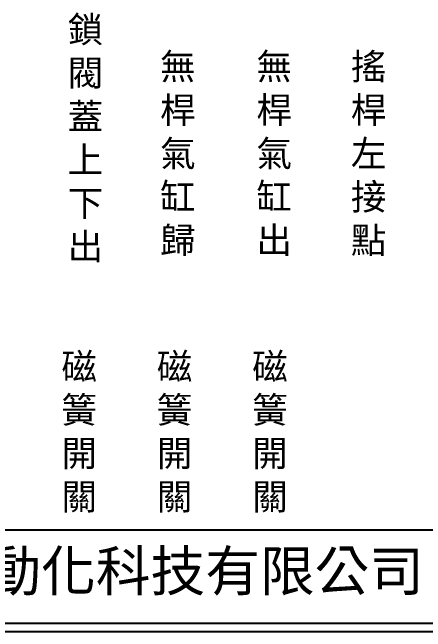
# Model space of a CAD drawing. Extents: x 275 to 562, y 265 to 469.
# Drawn here: x 341.9 to 403.8, y 264.9 to 357.6 of the extents above; entities that cross this region are included whole.
import ezdxf

# ---------------------------------------------------------------- set-up
doc = ezdxf.new("R2010")
doc.units = 0
doc.layers.add('圖框層', color=7, linetype='CONTINUOUS')
doc.layers.add('標尺寸層', color=3, linetype='CONTINUOUS')
doc.styles.add('CNS', font='romanc.shx', dxfattribs={"bigfont": 'chineset.shx'})
doc.styles.add('STSL', font='kaiu.ttf')

msp = doc.modelspace()

# ---------------------------------------------------------------- linework, layer by layer
at = {"layer": '圖框層', "color": 7}
for p, q in [((276.148, 280.195), (560.648, 280.195)), ((276.148, 266.195), (560.648, 266.195)), ((274.898, 264.945), (561.898, 264.945))]:
    msp.add_line(p, q, dxfattribs=at)

# ---------------------------------------------------------------- texts
at = {"layer": '圖框層', "color": 4, "style": 'STSL'}
msp.add_text('泓陞自動化科技有限公司', height=6, dxfattribs=at).set_placement((313.501, 271.022))
at = {"layer": '標尺寸層', "color": 7, "char_height": 3.9, "width": 4.96081, "attachment_point": 5, "style": 'CNS'}
for s, insert in [('{\\fDFKai-SB|b0|i0|c136|p65;鎖閥蓋上下出}', (352.854, 338.611)), ('{\\fDFKai-SB|b0|i0|c136|p65;無桿氣缸歸}', (366.697, 336.309)), ('{\\fDFKai-SB|b0|i0|c136|p65;無桿氣缸出}', (381.118, 336.309)), ('{\\fDFKai-SB|b0|i0|c136|p65;搖桿左接點}', (395.252, 336.309)), ('{\\fDFKai-SB|b0|i0|c136|p65;磁簧開關}', (351.93, 294.665)), ('{\\fDFKai-SB|b0|i0|c136|p65;磁簧開關}', (366.204, 294.665)), ('{\\fDFKai-SB|b0|i0|c136|p65;磁簧開關}', (380.486, 294.665))]:
    msp.add_mtext(s, dxfattribs=dict(at, insert=insert))

doc.saveas('drawing.dxf')
